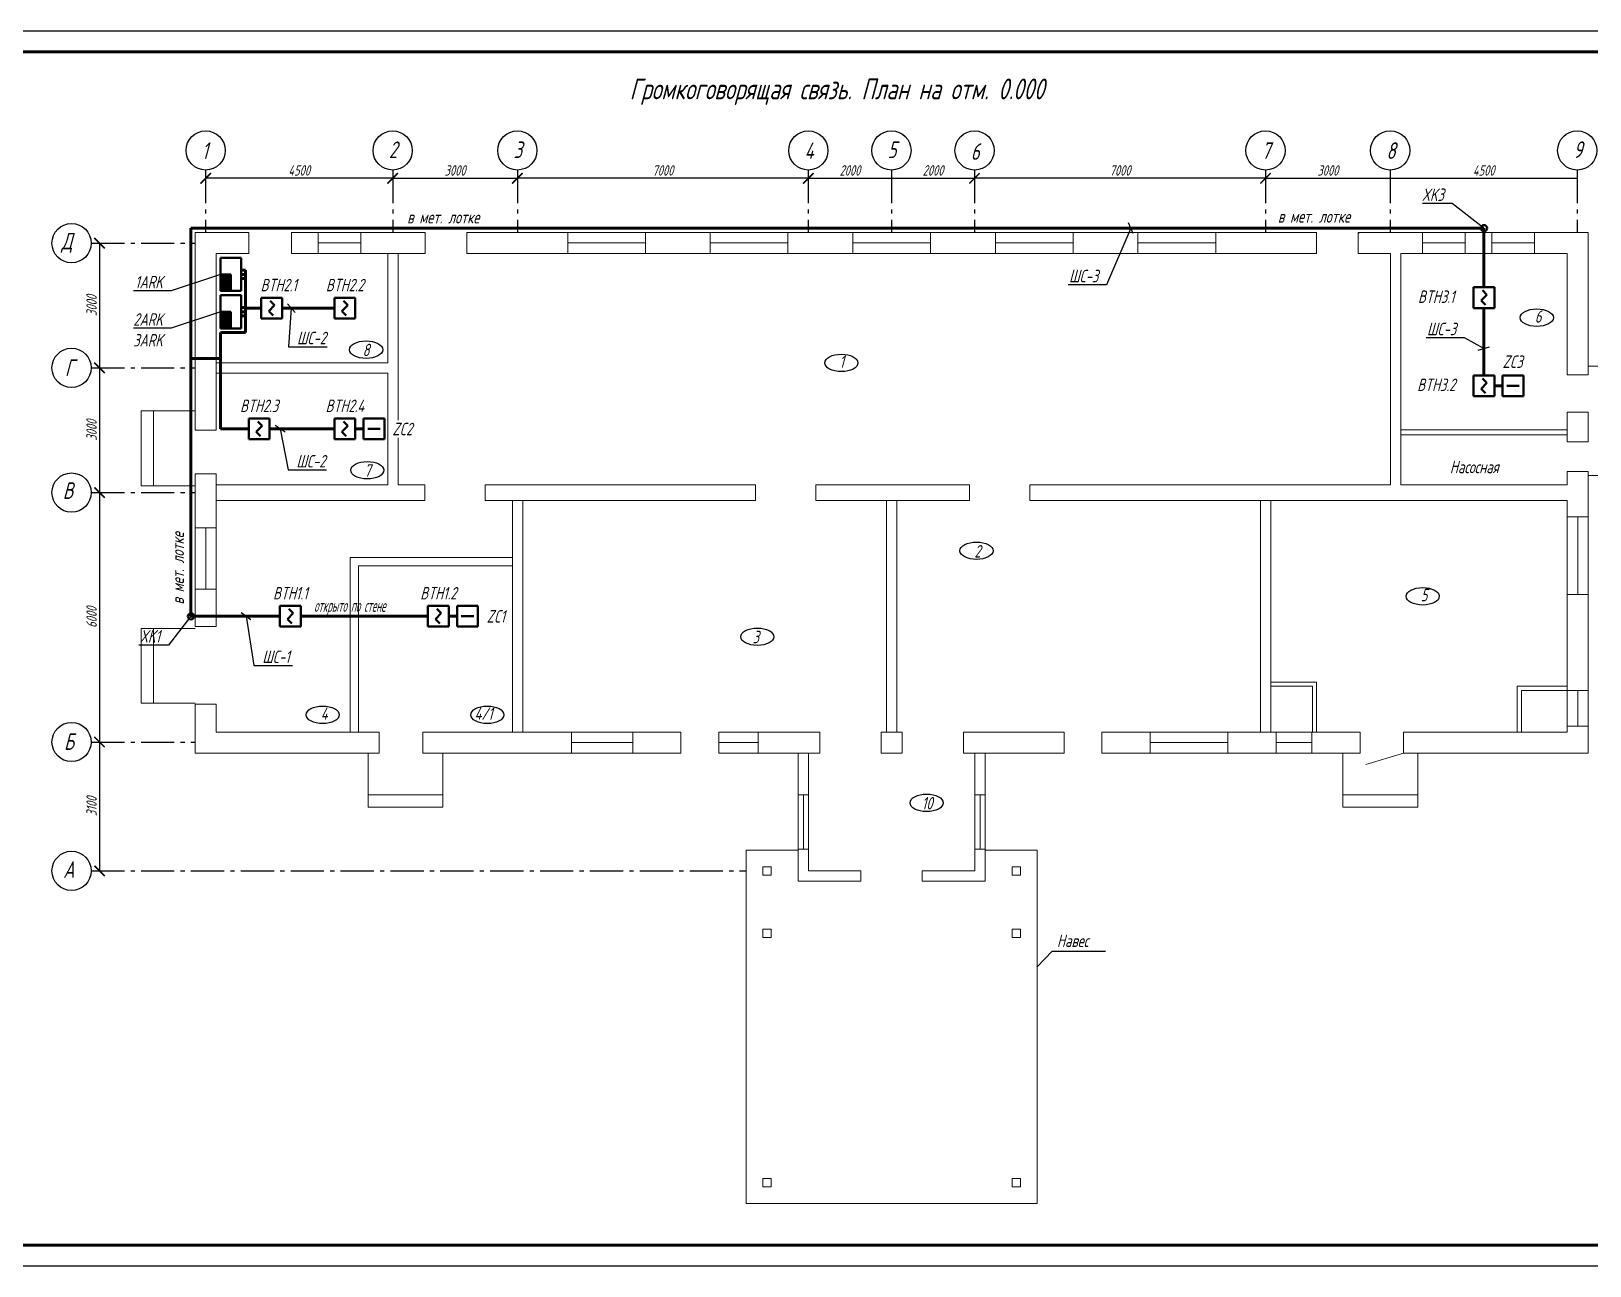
# Model space of a CAD drawing. Header units: millimetres. Extents: x 1036 to 2797, y -46 to 578.
# Drawn here: x 1901.2 to 2276.2, y 280.5 to 577.5 of the extents above; entities that cross this region are included whole.
import ezdxf
from ezdxf import colors
from ezdxf.entities.mleader import LeaderData, LeaderLine
from ezdxf.math import Vec2, Vec3

# ---------------------------------------------------------------- set-up
doc = ezdxf.new("R2010")
doc.units = ezdxf.units.MM
doc.linetypes.add('gost6', pattern=[12, 8, -1.5, 1, -1.5])
for name, color, linetype, lineweight in [('Датчики (Вновь)', 2, 'Continuous', 50), ('Линия выноска', 137, 'Continuous', 25), ('Линия связи (Вновь)', 3, 'Continuous', 60), ('Осевая', 4, 'gost6', 25), ('ППК и др. приБоры', 171, 'Continuous', 50), ('Размерная', 4, 'Continuous', 25), ('Рамка толстая', 7, 'Continuous', 60), ('Рамка тонкая', 5, 'Continuous', 25), ('Связь', 84, 'Continuous', 50), ('Строительный', 251, 'Continuous', 13), ('Текст', 2, 'Continuous', 25)]:
    doc.layers.add(name, color=color, linetype=linetype, lineweight=lineweight)
doc.styles.add('Simplex', font='simplex.shx', dxfattribs={"width": 0.7, "oblique": 15})

# ---------------------------------------------------------------- blocks, each defined once
blk = doc.blocks.new('A$C7D080345')
at = {"layer": 'Рамка толстая'}
for p, q in [((625, 292), (20, 292)), ((20, 5), (625, 5))]:
    blk.add_line(p, q, dxfattribs=at)
at = {"layer": 'Рамка тонкая'}
for p, q in [((630, 297), (0, 297)), ((0, 0), (630, 0))]:
    blk.add_line(p, q, dxfattribs=at)
blk = doc.blocks.new('_ArchTick')
at = {"color": 0, "linetype": 'ByBlock', "const_width": 0.15}
blk.add_lwpolyline([(-0.5, -0.5), (0.5, 0.5)], dxfattribs=at)
blk = doc.blocks.new('A$C3B4B2642')
at = {"layer": 'ППК и др. приБоры'}
blk.add_hatch(color=256, dxfattribs=at).paths.add_polyline_path([(4, 2.5), (4, 0), (8, 0), (8, 2.5)])
for p, q in [((0, 5), (0, 0)), ((8, 5), (0, 5)), ((8, 0), (8, 5)), ((4, 0), (4, 2.5)), ((4, 2.5), (8, 2.5)), ((0, 0), (8, 0))]:
    blk.add_line(p, q, dxfattribs=at)
blk = doc.blocks.new('A$C22FD429A')
at = {"layer": 'Датчики (Вновь)'}
for p, q in [((0, 5), (5, 5)), ((0, 0), (0, 5)), ((3.21, 3.21), (2.15, 4.27)), ((5, 5), (5, 0)), ((5, 0), (0, 0)), ((1.79, 1.79), (3.21, 3.21)), ((1.79, 1.79), (2.85, 0.73))]:
    blk.add_line(p, q, dxfattribs=at)
blk = doc.blocks.new('A$C20C52002')
at = {"layer": 'Связь'}
for p, q in [((0, 5), (5, 5)), ((0, 0), (0, 5)), ((5, 5), (5, 0)), ((1, 2.5), (4, 2.5)), ((5, 0), (0, 0))]:
    blk.add_line(p, q, dxfattribs=at)
blk = doc.blocks.new('_Oblique')
at = {"color": 0, "linetype": 'ByBlock', "lineweight": -2}
blk.add_line((-0.5, -0.5), (0.5, 0.5), dxfattribs=at)
blk = doc.blocks.new('_None')

msp = doc.modelspace()

# ---------------------------------------------------------------- linework, layer by layer
at = {"layer": 'Линия связи (Вновь)'}
for p, q in [((1939.66, 498.76), (1939.66, 530.11)), ((1939.66, 530.11), (2250.76, 530.11)), ((2250.76, 530.11), (2250.76, 515.91)), ((1951.76, 520.01), (1952.76, 520.01)), ((1951.76, 519.01), (1952.76, 519.01)), ((1951.76, 518.01), (1952.76, 518.01)), ((1952.76, 520.01), (1952.76, 505.01)), ((1951.76, 511.01), (1952.76, 511.01)), ((1956.57, 510.88), (1952.76, 510.88)), ((1974.19, 510.88), (1961.57, 510.88)), ((2250.76, 510.91), (2250.76, 494.71)), ((1951.76, 510.01), (1952.76, 510.01)), ((1951.76, 509.01), (1952.76, 509.01)), ((1952.76, 505.01), (1946.76, 505.01)), ((1946.76, 505.01), (1946.76, 498.76)), ((1946.76, 498.76), (1939.66, 498.76)), ((1939.66, 436.76), (1939.66, 498.76)), ((1946.76, 481.83), (1946.76, 498.76)), ((2253.26, 492.21), (2255.26, 492.21)), ((1953.57, 481.83), (1946.76, 481.83)), ((1974.19, 481.83), (1958.57, 481.83)), ((1979.19, 481.83), (1981.19, 481.83)), ((1961.07, 436.76), (1939.66, 436.76)), ((1996.69, 436.76), (1966.07, 436.76)), ((2001.69, 436.76), (2003.69, 436.76))]:
    msp.add_line(p, q, dxfattribs=at)
at = {"layer": 'Осевая'}
for p, q in [((1943.2, 544.11), (1943.2, 529.11)), ((1988.2, 544.11), (1988.2, 529.11)), ((2018.2, 544.11), (2018.2, 529.11)), ((2088.2, 544.11), (2088.2, 529.11)), ((2108.2, 544.11), (2108.2, 529.11)), ((2128.2, 544.11), (2128.2, 529.11)), ((2198.2, 544.11), (2198.2, 529.11)), ((2228.2, 544.11), (2228.2, 529.11)), ((2273.2, 544.11), (2273.2, 529.11)), ((1915.66, 526.51), (1940.66, 526.51)), ((1915.66, 496.51), (1940.66, 496.51)), ((1915.66, 466.51), (1940.66, 466.51)), ((1915.66, 406.51), (1940.66, 406.51)), ((1915.66, 375.51), (2073.26, 375.51))]:
    msp.add_line(p, q, dxfattribs=at)
at = {"layer": 'Размерная'}
for p, q in [((1988.2, 542.11), (1943.2, 542.11)), ((1988.2, 542.11), (2018.2, 542.11)), ((2088.2, 542.11), (2018.2, 542.11)), ((2088.2, 542.11), (2108.2, 542.11)), ((2108.2, 542.11), (2128.2, 542.11)), ((2198.2, 542.11), (2128.2, 542.11)), ((2198.2, 542.11), (2228.2, 542.11)), ((2228.2, 542.11), (2273.2, 542.11)), ((1917.66, 526.51), (1917.66, 496.51)), ((1917.66, 496.51), (1917.66, 466.51)), ((1917.66, 466.51), (1917.66, 406.51)), ((1917.66, 406.51), (1917.66, 375.51))]:
    msp.add_line(p, q, dxfattribs=at)
at = {"layer": 'Связь'}
for centre in [(2250.76, 530.11), (1939.66, 436.76)]:
    msp.add_circle(centre, 0.75, dxfattribs=at)
at = {"layer": 'Строительный', "ltscale": 100}
for p, q in [((1940.66, 481.51), (1940.66, 529.11)), ((1940.66, 529.11), (1953.56, 529.11)), ((1953.56, 529.11), (1953.56, 524.01)), ((1963.86, 529.11), (1980.56, 529.11)), ((1963.86, 529.11), (1963.86, 524.01)), ((1970.26, 529.11), (1970.26, 524.01)), ((1980.56, 529.11), (1996.01, 529.11)), ((1980.56, 529.11), (1980.56, 524.01)), ((1996.01, 529.11), (1996.01, 524.01)), ((2006.01, 529.11), (2210.51, 529.11)), ((2006.01, 529.11), (2006.01, 524.01)), ((2030.31, 529.11), (2030.31, 524.01)), ((2049.01, 529.11), (2049.01, 524.01)), ((2064.61, 529.11), (2064.61, 524.01)), ((2083.31, 529.11), (2083.31, 524.01)), ((2098.91, 529.11), (2098.91, 524.01)), ((2117.61, 529.11), (2117.61, 524.01)), ((2133.21, 529.11), (2133.21, 524.01)), ((2151.91, 529.11), (2151.91, 524.01)), ((2167.51, 529.11), (2167.51, 524.01)), ((2186.21, 529.11), (2186.21, 524.01)), ((2210.51, 529.11), (2210.51, 524.01)), ((2220.51, 529.11), (2275.86, 529.11)), ((2220.51, 529.11), (2220.51, 524.01)), ((2220.51, 528.85), (2220.76, 529.11)), ((2235.96, 529.11), (2235.96, 524.01)), ((2246.26, 529.11), (2246.26, 524.01)), ((2252.66, 529.11), (2252.66, 524.01)), ((2262.96, 529.11), (2262.96, 524.01)), ((2275.86, 529.11), (2275.86, 494.82)), ((1970.26, 526.56), (1980.56, 526.56)), ((2030.31, 526.56), (2049.01, 526.56)), ((2064.61, 526.56), (2083.31, 526.56)), ((2098.91, 526.56), (2117.61, 526.56)), ((2133.21, 526.56), (2151.91, 526.56)), ((2167.51, 526.56), (2186.21, 526.56)), ((2235.96, 526.56), (2246.26, 526.56)), ((2252.66, 526.56), (2262.96, 526.56)), ((1945.76, 524.01), (1953.56, 524.01)), ((1945.76, 481.51), (1945.76, 524.01)), ((1963.86, 524.01), (1970.26, 524.01)), ((1970.26, 524.01), (1996.01, 524.01)), ((1987.01, 524.01), (1987.01, 508.08)), ((1989.51, 524.01), (1989.51, 508.08)), ((2006.01, 524.01), (2210.51, 524.01)), ((2210.35, 524.01), (2210.51, 524.16)), ((2220.51, 524.01), (2228.26, 524.01)), ((2228.26, 524.01), (2228.26, 468.41)), ((2230.76, 524.01), (2270.76, 524.01)), ((2230.76, 524.01), (2230.76, 468.41)), ((2263.58, 524.01), (2264.49, 524.01)), ((2270.76, 524.01), (2270.76, 494.82)), ((1987.01, 508.08), (1987.01, 497.76)), ((1989.51, 508.08), (1989.51, 468.41)), ((2230.76, 495.93), (2230.76, 500.28)), ((1945.76, 497.76), (1965.16, 497.76)), ((1945.76, 495.26), (1987.01, 495.26)), ((1965.16, 497.76), (1987.01, 497.76)), ((1987.01, 495.26), (1987.01, 468.41)), ((2288.86, 496.9), (2275.86, 496.9)), ((2228.26, 494.21), (2228.26, 483.85)), ((2275.86, 494.82), (2270.76, 494.82)), ((1927.66, 486.17), (1940.66, 486.17)), ((1927.66, 468.17), (1927.66, 486.17)), ((1930.66, 468.17), (1930.66, 486.17)), ((2270.76, 485.82), (2270.76, 478.71)), ((2275.86, 485.82), (2270.76, 485.82)), ((2275.86, 485.82), (2275.86, 478.71)), ((1940.66, 481.51), (1945.76, 481.51)), ((2230.76, 481.61), (2270.76, 481.61)), ((2230.76, 480.41), (2270.76, 480.41)), ((2275.86, 478.71), (2270.76, 478.71)), ((1940.66, 471.01), (1945.76, 471.01)), ((1940.66, 434.31), (1940.66, 471.01)), ((1945.76, 434.31), (1945.76, 471.01)), ((2270.76, 471.61), (2270.76, 468.41)), ((2275.86, 471.61), (2270.76, 471.61)), ((2275.86, 471.61), (2275.86, 403.81)), ((2275.86, 470.66), (2288.86, 470.66)), ((1940.66, 468.17), (1927.66, 468.17)), ((1945.76, 468.41), (1987.01, 468.41)), ((1989.51, 468.41), (1995.95, 468.41)), ((1995.95, 464.61), (1995.95, 468.41)), ((2010.45, 464.61), (2010.45, 468.41)), ((2010.45, 468.41), (2075.51, 468.41)), ((2075.51, 464.61), (2075.51, 468.41)), ((2090.01, 468.41), (2127.01, 468.41)), ((2090.01, 464.61), (2090.01, 468.41)), ((2127.01, 464.61), (2127.01, 468.41)), ((2141.51, 468.41), (2228.26, 468.41)), ((2141.51, 464.61), (2141.51, 468.41)), ((2230.76, 468.41), (2270.76, 468.41)), ((1945.76, 464.61), (1995.95, 464.61)), ((2010.45, 464.61), (2075.51, 464.61)), ((2017.01, 464.61), (2017.01, 408.91)), ((2019.51, 464.61), (2019.51, 408.91)), ((2090.01, 464.61), (2127.01, 464.61)), ((2107.01, 411.51), (2107.01, 464.61)), ((2109.51, 464.61), (2109.51, 411.51)), ((2109.51, 464.61), (2109.51, 415.4)), ((2126.38, 464.61), (2123.91, 464.61)), ((2141.51, 464.61), (2270.76, 464.61)), ((2197.01, 464.51), (2197.01, 408.91)), ((2198.41, 464.61), (2207.1, 464.61)), ((2199.51, 464.51), (2199.51, 408.91)), ((2201.49, 464.61), (2212.95, 464.61)), ((2270.76, 464.61), (2270.76, 408.91)), ((1940.66, 458.01), (1945.76, 458.01)), ((1943.21, 458.01), (1943.21, 443.31)), ((2275.86, 460.71), (2270.76, 460.71)), ((2273.31, 460.71), (2273.31, 442.01)), ((2019.51, 434.17), (2019.51, 455.94)), ((1977.96, 450.91), (2017.01, 450.91)), ((1977.96, 450.91), (1977.96, 408.91)), ((1979.96, 408.91), (1979.96, 448.91)), ((1979.96, 448.91), (2017.01, 448.91)), ((1940.66, 443.31), (1945.76, 443.31)), ((2275.86, 442.01), (2270.76, 442.01)), ((1927.66, 433.83), (1940.66, 433.83)), ((1927.66, 415.83), (1927.66, 433.83)), ((1930.66, 415.83), (1930.66, 433.83)), ((1940.66, 434.31), (1945.76, 434.31)), ((2210.51, 420.91), (2199.51, 420.91)), ((2210.51, 420.91), (2210.51, 408.91)), ((2209.51, 419.91), (2199.51, 419.91)), ((2209.51, 419.91), (2209.51, 408.91)), ((2258.76, 408.91), (2258.76, 419.91)), ((2258.76, 419.91), (2270.76, 419.91)), ((2259.76, 418.91), (2270.76, 418.91)), ((2259.76, 408.91), (2259.76, 418.91)), ((2275.86, 418.91), (2270.76, 418.91)), ((2273.31, 418.91), (2273.31, 410.31)), ((1940.66, 415.83), (1927.66, 415.83)), ((1940.66, 403.81), (1940.66, 415.61)), ((1940.66, 415.61), (1945.76, 415.61)), ((1945.76, 408.91), (1945.76, 415.61)), ((1984.96, 408.91), (1945.76, 408.91)), ((1984.96, 403.81), (1984.96, 408.91)), ((2057.56, 408.91), (1995.46, 408.91)), ((1995.46, 403.81), (1995.46, 408.91)), ((2031.26, 403.81), (2031.26, 408.91)), ((2045.96, 403.81), (2045.96, 408.91)), ((2057.56, 403.81), (2057.56, 408.91)), ((2091.01, 408.91), (2066.66, 408.91)), ((2066.66, 403.81), (2066.66, 408.91)), ((2076.16, 403.81), (2076.16, 408.91)), ((2091.01, 403.81), (2091.01, 408.91)), ((2110.81, 408.91), (2105.71, 408.91)), ((2105.71, 403.81), (2105.71, 408.91)), ((2107.01, 411.51), (2107.01, 408.91)), ((2109.51, 411.51), (2109.51, 408.91)), ((2110.81, 403.81), (2110.81, 408.91)), ((2149.74, 408.91), (2125.51, 408.91)), ((2125.51, 403.81), (2125.51, 408.91)), ((2149.74, 403.81), (2149.74, 408.91)), ((2220.94, 408.91), (2158.84, 408.91)), ((2158.84, 403.81), (2158.84, 408.91)), ((2158.84, 403.81), (2158.84, 408.91)), ((2170.44, 403.81), (2170.44, 408.91)), ((2189.14, 403.81), (2189.14, 408.91)), ((2200.74, 403.81), (2200.74, 408.91)), ((2209.34, 403.81), (2209.34, 408.91)), ((2220.94, 403.81), (2220.94, 408.91)), ((2270.76, 408.91), (2231.44, 408.91)), ((2231.44, 403.81), (2231.44, 408.91)), ((2275.86, 410.31), (2270.76, 410.31)), ((2031.26, 406.36), (2045.96, 406.36)), ((2066.66, 406.36), (2076.16, 406.36)), ((2170.44, 406.36), (2189.14, 406.36)), ((2200.74, 406.36), (2209.34, 406.36)), ((1984.96, 403.81), (1940.66, 403.81)), ((1982.28, 403.81), (1982.28, 390.81)), ((2057.56, 403.81), (1995.46, 403.81)), ((2000.28, 390.81), (2000.28, 403.81)), ((2091.01, 403.81), (2066.66, 403.81)), ((2085.76, 373.01), (2085.76, 403.81)), ((2088.26, 375.51), (2088.26, 403.81)), ((2088.26, 403.81), (2088.26, 375.51)), ((2110.81, 403.81), (2105.71, 403.81)), ((2149.74, 403.81), (2125.51, 403.81)), ((2128.26, 375.51), (2128.26, 403.81)), ((2130.76, 373.01), (2130.76, 403.81)), ((2220.94, 403.81), (2158.84, 403.81)), ((2216.83, 403.81), (2216.83, 390.81)), ((2231.44, 403.81), (2222.38, 401.11)), ((2275.86, 403.81), (2231.44, 403.81)), ((2234.83, 390.81), (2234.83, 403.81)), ((1982.28, 393.81), (2000.28, 393.81)), ((2088.26, 393.77), (2085.76, 393.77)), ((2087.01, 393.77), (2087.01, 380.77)), ((2130.76, 393.77), (2128.26, 393.77)), ((2129.51, 393.77), (2129.51, 380.77)), ((2216.83, 393.81), (2234.83, 393.81)), ((1982.28, 390.81), (2000.28, 390.81)), ((2216.83, 390.81), (2234.83, 390.81)), ((2073.26, 380.51), (2073.26, 295.51)), ((2073.26, 380.51), (2085.76, 380.51)), ((2088.26, 380.77), (2085.76, 380.77)), ((2130.76, 380.77), (2128.26, 380.77)), ((2130.76, 380.51), (2143.26, 380.51)), ((2143.26, 380.51), (2143.26, 295.51)), ((2077.26, 374.51), (2077.26, 376.51)), ((2077.26, 376.51), (2079.26, 376.51)), ((2079.26, 376.51), (2079.26, 374.51)), ((2088.26, 375.51), (2100.86, 375.51)), ((2088.26, 375.51), (2100.86, 375.51)), ((2100.86, 373.01), (2100.86, 375.51)), ((2115.56, 375.51), (2128.26, 375.51)), ((2115.56, 373.01), (2115.56, 375.51)), ((2137.26, 374.51), (2137.26, 376.51)), ((2137.26, 376.51), (2139.26, 376.51)), ((2139.26, 376.51), (2139.26, 374.51)), ((2079.26, 374.51), (2077.26, 374.51)), ((2085.76, 373.01), (2100.86, 373.01)), ((2085.76, 373.01), (2100.86, 373.01)), ((2115.56, 373.01), (2130.76, 373.01)), ((2115.56, 373.01), (2130.76, 373.01)), ((2139.26, 374.51), (2137.26, 374.51)), ((2077.26, 359.51), (2077.26, 361.51)), ((2077.26, 361.51), (2079.26, 361.51)), ((2079.26, 361.51), (2079.26, 359.51)), ((2137.26, 359.51), (2137.26, 361.51)), ((2137.26, 361.51), (2139.26, 361.51)), ((2139.26, 361.51), (2139.26, 359.51)), ((2079.26, 359.51), (2077.26, 359.51)), ((2139.26, 359.51), (2137.26, 359.51)), ((2077.26, 299.51), (2077.26, 301.51)), ((2077.26, 301.51), (2079.26, 301.51)), ((2079.26, 301.51), (2079.26, 299.51)), ((2137.26, 299.51), (2137.26, 301.51)), ((2137.26, 301.51), (2139.26, 301.51)), ((2139.26, 301.51), (2139.26, 299.51)), ((2079.26, 299.51), (2077.26, 299.51)), ((2139.26, 299.51), (2137.26, 299.51)), ((2143.26, 295.51), (2073.26, 295.51))]:
    msp.add_line(p, q, dxfattribs=at)
at = {"layer": 'Текст', "ltscale": 100}
msp.add_lwpolyline([(2143.26, 352.4), (2146.91, 356.16), (2159.68, 356.16)], dxfattribs=at)
for centre in [(1943.2, 548.82), (1988.2, 548.82), (2018.2, 548.82), (2088.2, 548.82), (2108.2, 548.82), (2128.2, 548.82), (2198.2, 548.82), (2228.2, 548.82), (2273.2, 548.82), (1910.94, 526.51), (1910.94, 496.51), (1910.94, 466.51), (1910.94, 406.51), (1910.94, 375.51)]:
    msp.add_circle(centre, 4.72, dxfattribs=at)
for centre in [(2263.47, 508.59), (1981.79, 500.89), (2096.15, 497.71), (1982.09, 471.89), (2128.66, 452.52), (2236.02, 441.57), (2075.93, 431.83), (1971.36, 413.06), (2010.97, 413.06), (2116.67, 391.87)]:
    msp.add_ellipse(centre, major_axis=(-4, 0), ratio=0.525, dxfattribs=at)

# ---------------------------------------------------------------- block references
for name, p in [('A$C7D080345', (1876.22, 280.51)), ('A$C22FD429A', (2248.26, 510.91)), ('A$C22FD429A', (1956.57, 508.38)), ('A$C22FD429A', (1974.19, 508.38)), ('A$C22FD429A', (2248.26, 489.71)), ('A$C20C52002', (2255.26, 489.71)), ('A$C22FD429A', (1953.57, 479.33)), ('A$C22FD429A', (1974.19, 479.33)), ('A$C20C52002', (1981.19, 479.33)), ('A$C22FD429A', (1961.07, 434.26)), ('A$C22FD429A', (1996.69, 434.26)), ('A$C20C52002', (2003.69, 434.26))]:
    msp.add_blockref(name, p)
at = {"rotation": 270}
for p in [(1946.76, 523.01), (1946.76, 514.01)]:
    msp.add_blockref('A$C3B4B2642', p, dxfattribs=at)
at = {"layer": 'Размерная', "xscale": 2.5, "yscale": 2.5, "zscale": 2.5}
for p, rotation in [((1943.2, 542.11), 180), ((2018.2, 542.11), 180), ((2128.2, 542.11), 180), ((1917.66, 526.51), 90), ((1917.66, 496.51), 270), ((1917.66, 466.51), 270), ((1917.66, 406.51), 270), ((1917.66, 375.51), 270)]:
    msp.add_blockref('_ArchTick', p, dxfattribs=dict(at, rotation=rotation))
for p in [(1988.2, 542.11), (2088.2, 542.11), (2198.2, 542.11)]:
    msp.add_blockref('_ArchTick', p, dxfattribs=at)

# ---------------------------------------------------------------- texts
at = {"layer": 'Размерная', "char_height": 2.5, "attachment_point": 5, "style": 'Simplex'}
for s, insert in [('4500', (1965.7, 544.01)), ('3000', (2003.2, 544.01)), ('7000', (2053.2, 544.01)), ('2000', (2098.2, 544.01)), ('2000', (2118.2, 544.01)), ('7000', (2163.2, 544.01)), ('3000', (2213.2, 544.01)), ('4500', (2250.7, 544.01))]:
    msp.add_mtext(s, dxfattribs=dict(at, insert=insert))
at = {"layer": 'Размерная', "char_height": 2.5, "attachment_point": 5, "rotation": 90, "style": 'Simplex'}
for s, insert in [('3000', (1915.75, 511.51)), ('3000', (1915.75, 481.51)), ('6000', (1915.75, 436.51)), ('3100', (1915.75, 391.01))]:
    msp.add_mtext(s, dxfattribs=dict(at, insert=insert))
at = {"layer": 'Текст', "ltscale": 100, "style": 'Simplex', "oblique": 15, "width": 0.7}
for s, height, p in [('1', 4, (1942.28, 546.77)), ('2', 4, (1987.28, 546.98)), ('3', 4, (2017.28, 546.98)), ('4', 4, (2087.28, 546.77)), ('5', 4, (2107.28, 546.98)), ('6', 4, (2127.28, 546.55)), ('7', 4, (2197.28, 546.77)), ('8', 4, (2227.28, 546.77)), ('9', 4, (2272.28, 547.01)), ('в мет. лотке', 3, (1991.68, 531.26)), ('в мет. лотке', 3, (2201.18, 531.44)), ('Д', 4, (1908.49, 524.99)), ('6', 3, (2263, 507.39)), ('8', 3, (1980.96, 499.32)), ('1', 3, (2095.69, 496.51)), ('Г', 4, (1909.35, 494.57)), ('7', 3, (1981.36, 470.33)), ('Насосная', 3, (2242.56, 471.17)), ('B', 4, (1908.84, 464.99)), ('2', 3, (2128.15, 450.89)), ('5', 3, (2235.56, 440.37)), ('3', 3, (2074.8, 430.27)), ('4', 3, (1970.89, 411.86)), ('4/1', 3, (2007.91, 411.86)), ('Б', 4, (1909.11, 404.62)), ('10', 3, (2115.49, 390.29)), ('А', 4, (1908.95, 373.84)), ('Навес', 3, (2148.02, 357.19))]:
    msp.add_text(s, height=height, dxfattribs=at).set_placement(p)
msp.add_text('в мет. лотке', height=3, rotation=90, dxfattribs=at).set_placement((1937.99, 439.59))
at = {"layer": 'Текст', "ltscale": 100, "insert": (1940.66, 566.11), "char_height": 5, "width": 335.2, "attachment_point": 1, "style": 'Simplex'}
msp.add_mtext('\\pi104.55772;Громкоговорящая связь. План на отм. 0.000', dxfattribs=at)

# ---------------------------------------------------------------- leaders
at = {"layer": 'Линия выноска'}
ml = msp.add_multileader_mtext('Standard', dxfattribs=at)
ml.set_content('XK3', color=2, style='Simplex')
ml.set_leader_properties()
ml.set_arrow_properties(name='NONE')
ml.build(insert=Vec2(0, 0))
ml.multileader.update_dxf_attribs({"text_left_attachment_type": 6, "text_right_attachment_type": 6, "dogleg_length": 0})
ctx = ml.context
ctx.base_point, ctx.char_height, ctx.plane_origin = Vec3(2232.91, 536.06), 3, Vec3(2300.09, 482.87)
ctx.left_attachment, ctx.right_attachment, ctx.text_align_type = 6, 6, 2
notes = []
notes.append((ctx, [(0, (1, 1, 0), (2243.12, 536.06), (-1, 0), 0, [(0, [(2250.76, 530.11)], 0, [])])]))
ctx.mtext.insert, ctx.mtext.alignment, ctx.mtext.flow_direction = Vec3(2241.12, 539.66), 3, 5
ml = msp.add_multileader_mtext('Standard', dxfattribs=at)
ml.set_content('ШС-3', color=2, style='Simplex')
ml.set_leader_properties()
ml.set_arrow_properties(name='OBLIQUE')
ml.build(insert=Vec2(0, 0))
ml.multileader.update_dxf_attribs({"text_left_attachment_type": 6, "text_right_attachment_type": 6, "dogleg_length": 0, "arrow_head_size": 2})
ctx = ml.context
ctx.base_point, ctx.char_height, ctx.arrow_head_size, ctx.plane_origin = Vec3(2146.77, 516.5), 3, 2, Vec3(2099.85, 503.31)
ctx.left_attachment, ctx.right_attachment, ctx.text_align_type = 6, 6, 2
notes.append((ctx, [(0, (1, 1, 0), (2159.97, 516.5), (-1, 0), 0, [(0, [(2165.8, 530.11)], 0, [])])]))
ctx.mtext.insert, ctx.mtext.alignment, ctx.mtext.flow_direction = Vec3(2157.97, 520.1), 3, 5
ml = msp.add_multileader_mtext('Standard', dxfattribs=at)
ml.set_content('1ARK', color=2, style='Simplex')
ml.set_leader_properties()
ml.set_arrow_properties(name='NONE')
ml.build(insert=Vec2(0, 0))
ml.multileader.update_dxf_attribs({"text_left_attachment_type": 6, "text_right_attachment_type": 6, "dogleg_length": 0})
ctx = ml.context
ctx.base_point, ctx.char_height, ctx.plane_origin = Vec3(1923.28, 515.05), 3, Vec3(1889.57, 496.7)
ctx.left_attachment, ctx.right_attachment, ctx.text_align_type = 6, 6, 2
notes.append((ctx, [(0, (1, 1, 0), (1934.88, 515.05), (-1, 0), 0, [(0, [(1946.76, 519.01)], 0, [])])]))
ctx.mtext.insert, ctx.mtext.alignment, ctx.mtext.flow_direction = Vec3(1932.88, 518.65), 3, 5
ml = msp.add_multileader_mtext('Standard', dxfattribs=at)
ml.set_content('ШС-2', color=2, style='Simplex')
ml.set_leader_properties()
ml.set_arrow_properties(name='OBLIQUE')
ml.build(insert=Vec2(0, 0))
ml.multileader.update_dxf_attribs({"text_left_attachment_type": 6, "text_right_attachment_type": 6, "dogleg_length": 0, "arrow_head_size": 2})
ctx = ml.context
ctx.base_point, ctx.char_height, ctx.arrow_head_size, ctx.plane_origin = Vec3(1963.17, 501.6), 3, 2, Vec3(1920.42, 488.62)
ctx.left_attachment, ctx.right_attachment = 6, 6
notes.append((ctx, [(1, (1, 1, 0), (1963.17, 501.6), (1, 0), 0, [(0, [(1963.8, 510.88)], 0, [])])]))
ctx.mtext.insert, ctx.mtext.flow_direction = Vec3(1965.17, 505.2), 5
ml = msp.add_multileader_mtext('Standard', dxfattribs=at)
ml.set_content('2ARK\\P3ARK', color=2, style='Simplex')
ml.set_leader_properties()
ml.set_arrow_properties(name='NONE')
ml.build(insert=Vec2(0, 0))
ml.multileader.update_dxf_attribs({"text_left_attachment_type": 6, "text_right_attachment_type": 6, "dogleg_length": 0})
ctx = ml.context
ctx.base_point, ctx.char_height, ctx.plane_origin = Vec3(1922.38, 506.05), 3, Vec3(1889.57, 487.7)
ctx.left_attachment, ctx.right_attachment, ctx.text_align_type = 6, 6, 2
notes.append((ctx, [(0, (1, 1, 0), (1934.88, 506.05), (-1, 0), 0, [(0, [(1946.76, 510.01)], 0, [])])]))
ctx.mtext.insert, ctx.mtext.alignment, ctx.mtext.flow_direction = Vec3(1932.88, 509.65), 3, 5
ml = msp.add_multileader_mtext('Standard', dxfattribs=at)
ml.set_content('ШС-3', color=2, style='Simplex')
ml.set_leader_properties()
ml.set_arrow_properties(name='OBLIQUE')
ml.build(insert=Vec2(0, 0))
ml.multileader.update_dxf_attribs({"text_left_attachment_type": 6, "text_right_attachment_type": 6, "dogleg_length": 0, "arrow_head_size": 2})
ctx = ml.context
ctx.base_point, ctx.char_height, ctx.arrow_head_size, ctx.plane_origin = Vec3(2232.88, 503.77), 3, 2, Vec3(2185.96, 490.58)
ctx.left_attachment, ctx.right_attachment, ctx.text_align_type = 6, 6, 2
notes.append((ctx, [(0, (1, 1, 0), (2246.08, 503.77), (-1, 0), 0, [(0, [(2250.76, 501.2)], 0, [])])]))
ctx.mtext.insert, ctx.mtext.alignment, ctx.mtext.flow_direction = Vec3(2244.08, 507.37), 3, 5
ml = msp.add_multileader_mtext('Standard', dxfattribs=at)
ml.set_content('ШС-2', color=2, style='Simplex')
ml.set_leader_properties()
ml.set_arrow_properties(name='OBLIQUE')
ml.build(insert=Vec2(0, 0))
ml.multileader.update_dxf_attribs({"text_left_attachment_type": 6, "text_right_attachment_type": 6, "dogleg_length": 0, "arrow_head_size": 2})
ctx = ml.context
ctx.base_point, ctx.char_height, ctx.arrow_head_size, ctx.plane_origin = Vec3(1963.03, 471.96), 3, 2, Vec3(1920.28, 458.98)
ctx.left_attachment, ctx.right_attachment = 6, 6
notes.append((ctx, [(1, (1, 1, 0), (1963.03, 471.96), (1, 0), 0, [(0, [(1961.12, 481.83)], 0, [])])]))
ctx.mtext.insert, ctx.mtext.flow_direction = Vec3(1965.03, 475.56), 5
ml = msp.add_multileader_mtext('Standard', dxfattribs=at)
ml.set_content('XK1', color=2, style='Simplex')
ml.set_leader_properties()
ml.set_arrow_properties(name='NONE')
ml.build(insert=Vec2(0, 0))
ml.multileader.update_dxf_attribs({"text_left_attachment_type": 6, "text_right_attachment_type": 6, "dogleg_length": 0})
ctx = ml.context
ctx.base_point, ctx.char_height, ctx.plane_origin = Vec3(1924.81, 429.83), 3, Vec3(1988.99, 389.52)
ctx.left_attachment, ctx.right_attachment, ctx.text_align_type = 6, 6, 2
notes.append((ctx, [(0, (1, 1, 0), (1934.22, 429.83), (-1, 0), 0, [(0, [(1939.66, 436.76)], 0, [])])]))
ctx.mtext.insert, ctx.mtext.alignment, ctx.mtext.flow_direction = Vec3(1932.22, 433.43), 3, 5
ml = msp.add_multileader_mtext('Standard', dxfattribs=at)
ml.set_content('ШС-1', color=2, style='Simplex')
ml.set_leader_properties()
ml.set_arrow_properties(name='OBLIQUE')
ml.build(insert=Vec2(0, 0))
ml.multileader.update_dxf_attribs({"text_left_attachment_type": 6, "text_right_attachment_type": 6, "dogleg_length": 0, "arrow_head_size": 2})
ctx = ml.context
ctx.base_point, ctx.char_height, ctx.arrow_head_size, ctx.plane_origin = Vec3(1954.83, 424.91), 3, 2, Vec3(1912.08, 411.94)
ctx.left_attachment, ctx.right_attachment = 6, 6
notes.append((ctx, [(1, (1, 1, 0), (1954.83, 424.91), (1, 0), 0, [(0, [(1952.92, 436.76)], 0, [])])]))
ctx.mtext.insert, ctx.mtext.flow_direction = Vec3(1956.83, 428.51), 5
for ctx, leaders in notes:
    for number, flags, end, landing, length, lines in leaders:
        leader = LeaderData()
        leader.index, (leader.has_last_leader_line, leader.has_dogleg_vector, leader.attachment_direction) = number, flags
        leader.last_leader_point, leader.dogleg_vector, leader.dogleg_length = Vec3(end), Vec3(landing), length
        for number, points, colour, breaks in lines:
            line = LeaderLine()
            line.index, line.vertices, line.color, line.breaks = number, Vec3.list(points), colors.encode_raw_color(colour), breaks
            leader.lines.append(line)
        ctx.leaders.append(leader)

# ---------------------------------------------------------------- next in the draw order: texts
at = {"layer": 'Текст', "ltscale": 100, "char_height": 3, "attachment_point": 5, "style": 'Simplex', "bg_fill": 3, "box_fill_scale": 1.2, "bg_fill_color": 256, "bg_fill_transparency": 0}
for s, insert, width in [('BTH2.2', (1976.69, 516.43), 14.6685), ('BTH3.1', (2239.28, 513.63), 14.6685), ('ZC3', (2257.65, 497.99), 5.5923), ('BTH3.2', (2239.28, 492.43), 14.6685), ('BTH2.3', (1956.07, 487.38), 14.6685), ('BTH2.4', (1976.69, 487.38), 14.6685), ('ZC2', (1990.51, 481.81), 5.5923), ('BTH1.1', (1963.57, 442.3), 14.6685), ('BTH1.2', (1999.19, 442.3), 14.6685), ('ZC1', (2013.01, 436.73), 5.5923)]:
    msp.add_mtext(s, dxfattribs=dict(at, insert=insert, width=width))

# ---------------------------------------------------------------- next in the draw order: texts
at = {"layer": 'Текст', "ltscale": 100, "style": 'Simplex', "oblique": 15, "width": 0.5}
msp.add_text('открыто по стене', height=3, dxfattribs=at).set_placement((1969.29, 437.82))
at = {"layer": 'Текст', "ltscale": 100, "insert": (1960.78, 516.43), "char_height": 3, "width": 11.2358, "attachment_point": 5, "style": 'Simplex', "bg_fill": 3, "box_fill_scale": 1.2, "bg_fill_color": 256, "bg_fill_transparency": 0}
msp.add_mtext('BTH2.1', dxfattribs=at)

doc.saveas('drawing.dxf')
